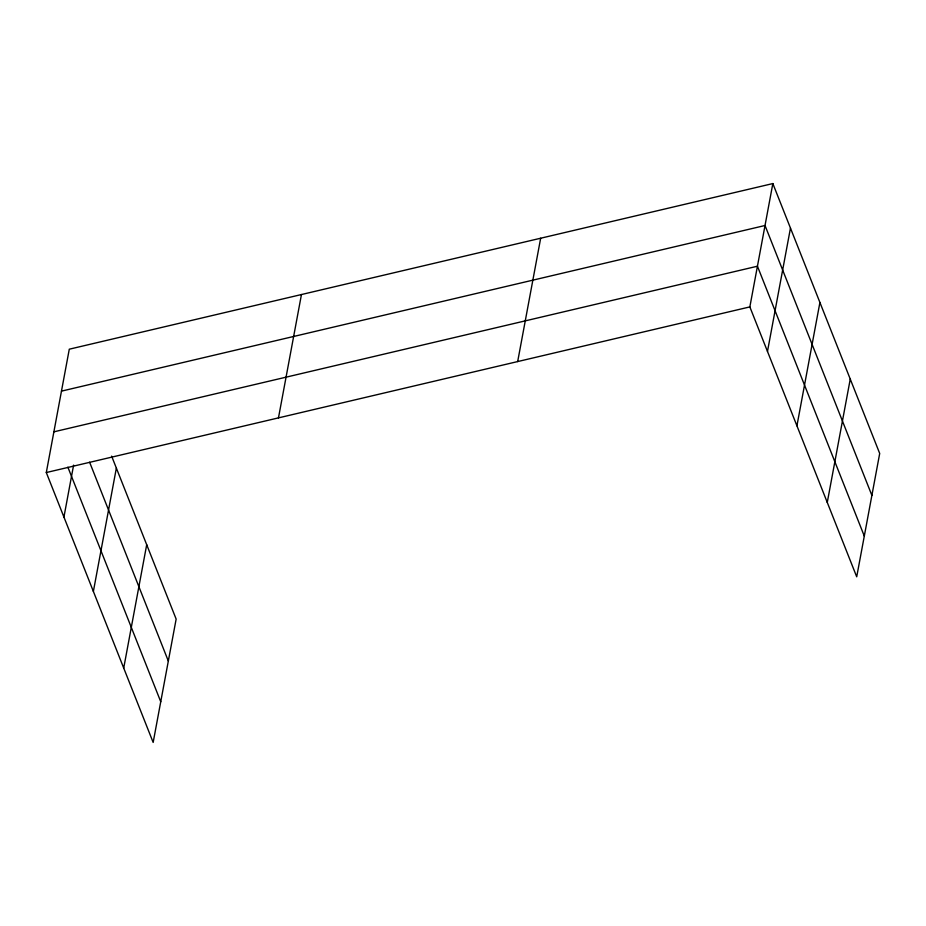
<?xml version="1.0" encoding="UTF-8"?>
<svg xmlns="http://www.w3.org/2000/svg" width="926" height="926" viewBox="0 0 926 926"><rect width="100%" height="100%" fill="white"/><g stroke="black" fill="none" stroke-linecap="round" stroke-linejoin="round"><path stroke-width="1.39" d="M111.629 456.136L176.148 619.089L153.16 742.432L46.3 472.538L69.288 349.195L772.84 183.568L879.7 453.462L856.712 576.805L749.852 306.911L772.84 183.568M63.929 517.067L73.605 465.13M93.376 591.436L116.363 468.093M123.714 668.063L146.702 544.72M278.471 417.881L301.459 294.537M517.68 361.568L540.668 238.225M767.48 351.44L790.468 228.097M796.927 425.81L819.915 302.466M827.265 502.436L850.253 379.093M61.475 391.131L765.026 225.504L871.887 495.398M53.882 431.829L757.445 266.213L864.305 536.108M46.3 472.538L749.852 306.911M89.614 462.213L168.324 661.025M67.887 467.19L160.742 701.723"/></g></svg>
